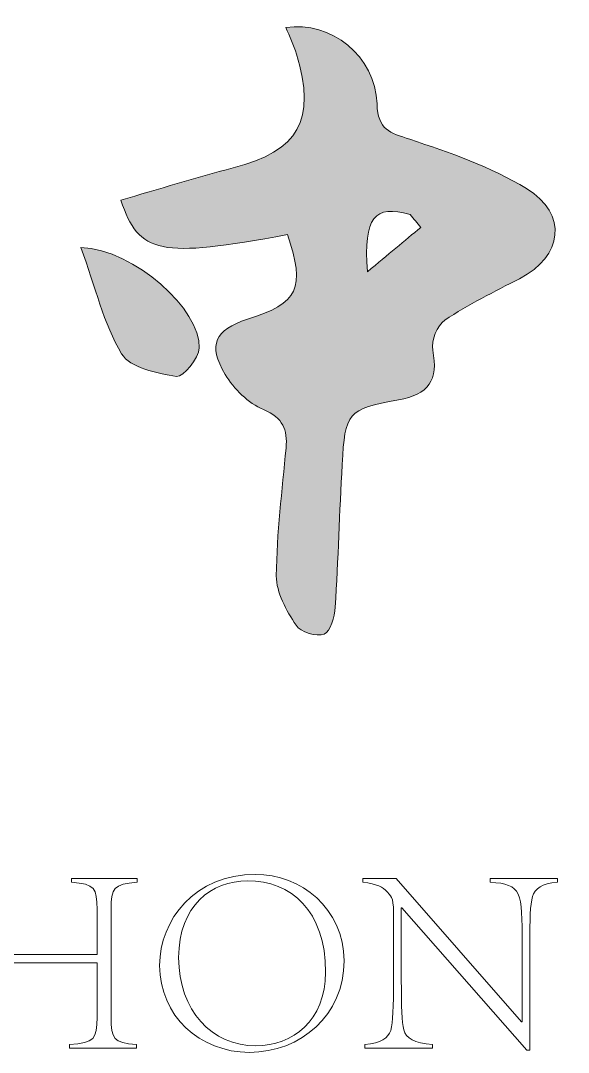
# Model space of a CAD drawing. Header units: inches. Extents: x -3733042 to -3643265, y 623859 to 997713.
# Drawn here: x -3648634 to -3647562, y 691001 to 693019 of the extents above; entities that cross this region are included whole.
import ezdxf

# ---------------------------------------------------------------- set-up
doc = ezdxf.new("R2010")
doc.units = ezdxf.units.IN
doc.header["$LTSCALE"] = 1000
doc.header["$MEASUREMENT"] = 0
doc.layers.get('0').update_dxf_attribs({"lineweight": 18})

msp = doc.modelspace()

# ---------------------------------------------------------------- hatches: boundary and pattern name
h = msp.add_hatch(color=256)
edge = h.paths.add_edge_path(flags=0)
edge.add_spline(control_points=[(-3648112, 692600.6), (-3648076.4, 692495.1), (-3648090.3, 692466.7), (-3648190.4, 692434.9)], knot_values=[0, 0, 0, 0, 222.095352, 222.095352, 222.095352, 222.095352], weights=[1, 1, 1, 1], degree=3, periodic=0)
edge.add_spline(control_points=[(-3648190.4, 692434.9), (-3648254.1, 692414.6), (-3648268.8, 692385.2), (-3648234, 692327)], knot_values=[0, 0, 0, 0, 145.395063, 145.395063, 145.395063, 145.395063], weights=[1, 1, 1, 1], degree=3, periodic=0)
edge.add_spline(control_points=[(-3648234, 692327), (-3648217.1, 692298.7), (-3648188.8, 692270.8), (-3648159.1, 692258.3)], knot_values=[0, 0, 0, 0, 103.232479, 103.232479, 103.232479, 103.232479], weights=[1, 1, 1, 1], degree=3, periodic=0)
edge.add_spline(control_points=[(-3648159.1, 692258.3), (-3648120.6, 692241.9), (-3648111.7, 692219), (-3648114.9, 692183.1)], knot_values=[0, 0, 0, 0, 95.380814, 95.380814, 95.380814, 95.380814], weights=[1, 1, 1, 1], degree=3, periodic=0)
edge.add_spline(control_points=[(-3648114.9, 692183.1), (-3648122.2, 692099.7), (-3648133.3, 692016.3), (-3648133.9, 691932.8)], knot_values=[0, 0, 0, 0, 251.150003, 251.150003, 251.150003, 251.150003], weights=[1, 1, 1, 1], degree=3, periodic=0)
edge.add_spline(control_points=[(-3648133.9, 691932.8), (-3648134.1, 691900.3), (-3648114.1, 691865), (-3648095.2, 691836.3)], knot_values=[0, 0, 0, 0, 105.340649, 105.340649, 105.340649, 105.340649], weights=[1, 1, 1, 1], degree=3, periodic=0)
edge.add_spline(control_points=[(-3648095.2, 691836.3), (-3648086.5, 691823), (-3648054.7, 691813.1), (-3648040.3, 691818.9)], knot_values=[0, 0, 0, 0, 60.501459, 60.501459, 60.501459, 60.501459], weights=[1, 1, 1, 1], degree=3, periodic=0)
edge.add_spline(control_points=[(-3648040.3, 691818.9), (-3648027.8, 691823.9), (-3648020, 691852.9), (-3648018.8, 691871.8)], knot_values=[0, 0, 0, 0, 59.131644, 59.131644, 59.131644, 59.131644], weights=[1, 1, 1, 1], degree=3, periodic=0)
edge.add_spline(control_points=[(-3648018.8, 691871.8), (-3648012.7, 691964.7), (-3648010.2, 692057.9), (-3648005, 692150.9)], knot_values=[0, 0, 0, 0, 279.493308, 279.493308, 279.493308, 279.493308], weights=[1, 1, 1, 1], degree=3, periodic=0)
edge.add_spline(control_points=[(-3648005, 692150.9), (-3647999.3, 692252.6), (-3647995.2, 692258.8), (-3647894.7, 692277.2)], knot_values=[0, 0, 0, 0, 195.607582, 195.607582, 195.607582, 195.607582], weights=[1, 1, 1, 1], degree=3, periodic=0)
edge.add_spline(control_points=[(-3647894.7, 692277.2), (-3647836.4, 692288), (-3647815.8, 692315.4), (-3647827.8, 692374.6)], knot_values=[0, 0, 0, 0, 137.986296, 137.986296, 137.986296, 137.986296], weights=[1, 1, 1, 1], degree=3, periodic=0)
edge.add_spline(control_points=[(-3647827.8, 692374.6), (-3647831.3, 692392.5), (-3647819.1, 692423.2), (-3647804.1, 692433.2)], knot_values=[0, 0, 0, 0, 65.857334, 65.857334, 65.857334, 65.857334], weights=[1, 1, 1, 1], degree=3, periodic=0)
edge.add_spline(control_points=[(-3647804.1, 692433.2), (-3647757.9, 692464.2), (-3647707.3, 692488.8), (-3647657.6, 692514.4)], knot_values=[0, 0, 0, 0, 167.57061, 167.57061, 167.57061, 167.57061], weights=[1, 1, 1, 1], degree=3, periodic=0)
edge.add_spline(control_points=[(-3647657.6, 692514.4), (-3647573.2, 692557.8), (-3647562.2, 692640.6), (-3647644.3, 692690.8)], knot_values=[0, 0, 0, 0, 227.254913, 227.254913, 227.254913, 227.254913], weights=[1, 1, 1, 1], degree=3, periodic=0)
edge.add_spline(control_points=[(-3647644.3, 692690.8), (-3647714.1, 692733.5), (-3647794.2, 692761), (-3647872.5, 692787)], knot_values=[0, 0, 0, 0, 248.153102, 248.153102, 248.153102, 248.153102], weights=[1, 1, 1, 1], degree=3, periodic=0)
edge.add_spline(control_points=[(-3647872.5, 692787), (-3647911.3, 692800), (-3647935.2, 692805.1), (-3647936.8, 692856.3)], knot_values=[0, 0, 0, 0, 104.659074, 104.659074, 104.659074, 104.659074], weights=[1, 1, 1, 1], degree=3, periodic=0)
edge.add_spline(control_points=[(-3647936.8, 692856.3), (-3647939.5, 692950.1), (-3648027.5, 693019.2), (-3648115.1, 693005.6)], knot_values=[0, 0, 0, 0, 261.986042, 261.986042, 261.986042, 261.986042], weights=[1, 1, 1, 1], degree=3, periodic=0)
edge.add_spline(control_points=[(-3648115.1, 693005.6), (-3648108, 692988), (-3648099.7, 692971.3), (-3648094.4, 692953.7)], knot_values=[0, 0, 0, 0, 55.980452, 55.980452, 55.980452, 55.980452], weights=[1, 1, 1, 1], degree=3, periodic=0)
edge.add_spline(control_points=[(-3648094.4, 692953.7), (-3648055.3, 692824.3), (-3648089.8, 692764.2), (-3648218.2, 692731.2)], knot_values=[0, 0, 0, 0, 300.912516, 300.912516, 300.912516, 300.912516], weights=[1, 1, 1, 1], degree=3, periodic=0)
edge.add_spline(control_points=[(-3648218.2, 692731.2), (-3648291.9, 692712.2), (-3648364.7, 692689.3), (-3648438.1, 692668.1)], knot_values=[0, 0, 0, 0, 228.772567, 228.772567, 228.772567, 228.772567], weights=[1, 1, 1, 1], degree=3, periodic=0)
edge.add_spline(control_points=[(-3648438.1, 692668.1), (-3648403, 692562.1), (-3648361.9, 692554.3), (-3648112, 692600.6)], knot_values=[0, 0, 0, 0, 375.920052, 375.920052, 375.920052, 375.920052], weights=[1, 1, 1, 1], degree=3, periodic=0)
edge = h.paths.add_edge_path(flags=0)
edge.add_spline(control_points=[(-3647955.6, 692527.9), (-3647963.4, 692635.5), (-3647941.5, 692659.8), (-3647872.2, 692639.8)], knot_values=[0, 0, 0, 0, 182.185542, 182.185542, 182.185542, 182.185542], weights=[1, 1, 1, 1], degree=3, periodic=0)
edge.add_spline(control_points=[(-3647872.2, 692639.8), (-3647865.2, 692631.5), (-3647858.1, 692623.2), (-3647851.1, 692614.8)], knot_values=[0, 0, 0, 0, 32.685925, 32.685925, 32.685925, 32.685925], weights=[1, 1, 1, 1], degree=3, periodic=0)
edge.add_spline(control_points=[(-3647851.1, 692614.8), (-3647882.9, 692588.4), (-3647914.6, 692562.1), (-3647955.6, 692527.9)], knot_values=[0, 0, 0, 0, 135.931716, 135.931716, 135.931716, 135.931716], weights=[1, 1, 1, 1], degree=3, periodic=0)
h = msp.add_hatch(color=256)
edge = h.paths.add_edge_path(flags=0)
edge.add_spline(control_points=[(-3648436.7, 692367.4), (-3648420.4, 692340), (-3648367.4, 692329.2), (-3648329, 692323.3)], knot_values=[0, 0, 0, 0, 119.426089, 119.426089, 119.426089, 119.426089], weights=[1, 1, 1, 1], degree=3, periodic=0)
edge.add_spline(control_points=[(-3648329, 692323.3), (-3648316.7, 692321.4), (-3648285.7, 692358.7), (-3648284.9, 692378.9)], knot_values=[0, 0, 0, 0, 74.527892, 74.527892, 74.527892, 74.527892], weights=[1, 1, 1, 1], degree=3, periodic=0)
edge.add_spline(control_points=[(-3648284.9, 692378.9), (-3648281.8, 692452.8), (-3648410.7, 692571.4), (-3648516.4, 692575.7)], knot_values=[0, 0, 0, 0, 324.97153, 324.97153, 324.97153, 324.97153], weights=[1, 1, 1, 1], degree=3, periodic=0)
edge.add_spline(control_points=[(-3648516.4, 692575.7), (-3648488, 692497.1), (-3648472, 692426.5), (-3648436.7, 692367.4)], knot_values=[0, 0, 0, 0, 223.473372, 223.473372, 223.473372, 223.473372], weights=[1, 1, 1, 1], degree=3, periodic=0)

# ---------------------------------------------------------------- linework, layer by layer
for p, q in [((-3648534.8, 691341.1), (-3648534.8, 691333.6)), ((-3648406.3, 691341.1), (-3648406.3, 691333.6)), ((-3647964.7, 691341.1), (-3647964.7, 691333.6)), ((-3647715.2, 691341.1), (-3647715.2, 691333.6)), ((-3647583.6, 691341.1), (-3647583.6, 691333.6)), ((-3648484.9, 691280.5), (-3648484.9, 691192.4)), ((-3648457.3, 691280.5), (-3648457.3, 691069.2)), ((-3647889.4, 691283.7), (-3647889.4, 691142.5)), ((-3647904.2, 691257.7), (-3647904.2, 691142.5)), ((-3647652.6, 691212), (-3647652.6, 691060.7)), ((-3647637.7, 691212), (-3647637.7, 691005)), ((-3648484.9, 691175.9), (-3648484.9, 691069.2)), ((-3648539, 691016.1), (-3648539, 691008.7)), ((-3648407.9, 691016.1), (-3648407.9, 691008.7)), ((-3647960.5, 691016.1), (-3647960.5, 691008.7)), ((-3647828.3, 691016.1), (-3647828.3, 691008.7))]:
    msp.add_line(p, q)
for points in [[(-3648115.1, 693005.6), (-3648027.5, 693019.2), (-3647939.5, 692950.1), (-3647936.8, 692856.3)], [(-3648094.4, 692953.7), (-3648099.7, 692971.3), (-3648108, 692988), (-3648115.1, 693005.6)], [(-3648218.2, 692731.2), (-3648089.8, 692764.2), (-3648055.3, 692824.3), (-3648094.4, 692953.7)], [(-3647936.8, 692856.3), (-3647935.2, 692805.1), (-3647911.3, 692800), (-3647872.5, 692787)], [(-3647872.5, 692787), (-3647794.2, 692761), (-3647714.1, 692733.5), (-3647644.3, 692690.8)], [(-3648438.1, 692668.1), (-3648364.7, 692689.3), (-3648291.9, 692712.2), (-3648218.2, 692731.2)], [(-3647644.3, 692690.8), (-3647562.2, 692640.6), (-3647573.2, 692557.8), (-3647657.6, 692514.4)], [(-3648112, 692600.6), (-3648361.9, 692554.3), (-3648403, 692562.1), (-3648438.1, 692668.1)], [(-3647872.2, 692639.8), (-3647941.5, 692659.8), (-3647963.4, 692635.5), (-3647955.6, 692527.9)], [(-3647851.1, 692614.8), (-3647858.1, 692623.2), (-3647865.2, 692631.5), (-3647872.2, 692639.8)], [(-3648190.4, 692434.9), (-3648090.3, 692466.7), (-3648076.4, 692495.1), (-3648112, 692600.6)], [(-3647955.6, 692527.9), (-3647914.6, 692562.1), (-3647882.9, 692588.4), (-3647851.1, 692614.8)], [(-3648516.4, 692575.7), (-3648410.7, 692571.4), (-3648281.8, 692452.8), (-3648284.9, 692378.9)], [(-3648436.7, 692367.4), (-3648472, 692426.5), (-3648488, 692497.1), (-3648516.4, 692575.7)], [(-3647657.6, 692514.4), (-3647707.3, 692488.8), (-3647757.9, 692464.2), (-3647804.1, 692433.2)], [(-3648234, 692327), (-3648268.8, 692385.2), (-3648254.1, 692414.6), (-3648190.4, 692434.9)], [(-3647804.1, 692433.2), (-3647819.1, 692423.2), (-3647831.3, 692392.5), (-3647827.8, 692374.6)], [(-3648284.9, 692378.9), (-3648285.7, 692358.7), (-3648316.7, 692321.4), (-3648329, 692323.3)], [(-3647827.8, 692374.6), (-3647815.8, 692315.4), (-3647836.4, 692288), (-3647894.7, 692277.2)], [(-3648329, 692323.3), (-3648367.4, 692329.2), (-3648420.4, 692340), (-3648436.7, 692367.4)], [(-3648159.1, 692258.3), (-3648188.8, 692270.8), (-3648217.1, 692298.7), (-3648234, 692327)], [(-3647894.7, 692277.2), (-3647995.2, 692258.8), (-3647999.3, 692252.6), (-3648005, 692150.9)], [(-3648114.9, 692183.1), (-3648111.7, 692219), (-3648120.6, 692241.9), (-3648159.1, 692258.3)], [(-3648133.9, 691932.8), (-3648133.3, 692016.3), (-3648122.2, 692099.7), (-3648114.9, 692183.1)], [(-3648005, 692150.9), (-3648010.2, 692057.9), (-3648012.7, 691964.7), (-3648018.8, 691871.8)], [(-3648095.2, 691836.3), (-3648114.1, 691865), (-3648134.1, 691900.3), (-3648133.9, 691932.8)], [(-3648018.8, 691871.8), (-3648020, 691852.9), (-3648027.8, 691823.9), (-3648040.3, 691818.9)], [(-3648040.3, 691818.9), (-3648054.7, 691813.1), (-3648086.5, 691823), (-3648095.2, 691836.3)], [(-3648534.8, 691341.1), (-3648534.8, 691341.1), (-3648406.3, 691341.1), (-3648406.3, 691341.1)], [(-3648484.9, 691280.5), (-3648484.9, 691321.9), (-3648489.1, 691329.9), (-3648534.8, 691333.6)], [(-3648406.3, 691333.6), (-3648453, 691329.9), (-3648457.3, 691321.9), (-3648457.3, 691280.5)], [(-3648190.3, 691336.3), (-3648260.9, 691335.8), (-3648325.1, 691288.5), (-3648325.1, 691186)], [(-3647964.7, 691341.1), (-3647964.7, 691341.1), (-3647899.4, 691341.1), (-3647899.4, 691341.1)], [(-3647916.4, 691314), (-3647925.4, 691324.6), (-3647936.6, 691330.4), (-3647964.7, 691333.6)], [(-3647899.4, 691341.1), (-3647899.4, 691341.1), (-3647654.2, 691060.7), (-3647654.2, 691060.7)], [(-3647715.2, 691341.1), (-3647715.2, 691341.1), (-3647583.6, 691341.1), (-3647583.6, 691341.1)], [(-3647652.6, 691212), (-3647652.6, 691315.6), (-3647653.1, 691329.4), (-3647715.2, 691333.6)], [(-3647583.6, 691333.6), (-3647614.3, 691331), (-3647627.6, 691320.9), (-3647632.4, 691305.5)], [(-3647904.2, 691257.7), (-3647904.2, 691305), (-3647906.9, 691302.3), (-3647916.4, 691314)], [(-3647632.4, 691305.5), (-3647637.2, 691289), (-3647637.7, 691262), (-3647637.7, 691212)], [(-3647643.6, 691005), (-3647643.6, 691005), (-3647888.3, 691283.7), (-3647888.3, 691283.7)], [(-3647888.3, 691283.7), (-3647888.3, 691283.7), (-3647889.4, 691283.7), (-3647889.4, 691283.7)], [(-3648708.9, 691192.4), (-3648708.9, 691192.4), (-3648484.9, 691192.4), (-3648484.9, 691192.4)], [(-3648484.9, 691175.9), (-3648484.9, 691175.9), (-3648708.9, 691175.9), (-3648708.9, 691175.9)], [(-3647910, 691043.7), (-3647905.8, 691059.7), (-3647904.2, 691088.9), (-3647904.2, 691142.5)], [(-3647889.4, 691142.5), (-3647888.8, 691088.9), (-3647888.3, 691059.7), (-3647884.6, 691044.8)], [(-3648539, 691016.1), (-3648489.1, 691019.3), (-3648484.9, 691027.3), (-3648484.9, 691069.2)], [(-3648457.3, 691069.2), (-3648457.3, 691027.3), (-3648453, 691019.3), (-3648407.9, 691016.1)], [(-3647960.5, 691016.1), (-3647929.2, 691018.3), (-3647914.3, 691028.9), (-3647910, 691043.7)], [(-3647884.6, 691044.8), (-3647879.8, 691028.3), (-3647863.9, 691018.8), (-3647828.3, 691016.1)], [(-3647654.2, 691060.7), (-3647654.2, 691060.7), (-3647652.6, 691060.7), (-3647652.6, 691060.7)], [(-3648407.9, 691008.7), (-3648407.9, 691008.7), (-3648539, 691008.7), (-3648539, 691008.7)], [(-3647828.3, 691008.7), (-3647828.3, 691008.7), (-3647960.5, 691008.7), (-3647960.5, 691008.7)], [(-3647637.7, 691005), (-3647637.7, 691005), (-3647643.6, 691005), (-3647643.6, 691005)]]:
    msp.add_open_spline(points, degree=3)
for points, knots in [([(-3648001.3, 691179.6), (-3648001.3, 691074), (-3648085.7, 691000.7), (-3648186.6, 691000.7), (-3648283.7, 691000.7), (-3648362.3, 691072.4), (-3648362.3, 691170.7), (-3648362.3, 691259.8), (-3648293.3, 691349), (-3648174.9, 691349), (-3648086.2, 691349), (-3648001.3, 691282.6), (-3648001.3, 691179.6)], [0, 0, 0, 0, 272.371618, 272.371618, 272.371618, 544.743236, 544.743236, 544.743236, 817.114854, 817.114854, 817.114854, 1089.486472, 1089.486472, 1089.486472, 1089.486472]), ([(-3648325.1, 691186), (-3648325.1, 691082.5), (-3648259.8, 691013.5), (-3648173.8, 691013.5), (-3648102.2, 691013.5), (-3648037.4, 691062.9), (-3648037.4, 691157.4), (-3648037.4, 691277.9), (-3648104.8, 691336.3), (-3648190.3, 691336.3)], [0, 0, 0, 0, 242.05374, 242.05374, 242.05374, 484.107479, 484.107479, 484.107479, 726.161219, 726.161219, 726.161219, 726.161219])]:
    msp.add_open_spline(points, degree=3, knots=knots)

doc.saveas('drawing.dxf')
